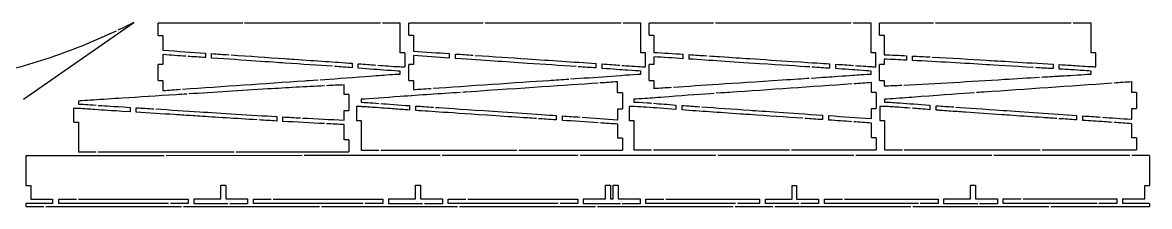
# Model space of a CAD drawing. Header units: millimetres. Extents: x 4 to 1216, y 2 to 98.
# Drawn here: x 645 to 1216, y 2 to 96 of the extents above; entities that cross this region are included whole.
import ezdxf

# ---------------------------------------------------------------- set-up
doc = ezdxf.new("R2010")
doc.units = ezdxf.units.MM
doc.layers.get('0').update_dxf_attribs({"linetype": 'CONTINUOUS'})

msp = doc.modelspace()

# ---------------------------------------------------------------- linework, layer by layer
for p, q in [((644.94, 56.98), (701, 95.96)), ((713.42, 89.44), (713.42, 95.56)), ((756.26, 95.56), (713.42, 95.56)), ((826.26, 95.57), (757.26, 95.56)), ((836.26, 95.57), (827.26, 95.57)), ((836.26, 80.57), (836.26, 95.57)), ((840.52, 89.45), (840.52, 95.57)), ((878.3, 95.57), (840.52, 95.57)), ((948.3, 95.58), (879.3, 95.57)), ((958.3, 95.58), (949.3, 95.58)), ((958.3, 80.58), (958.3, 95.58)), ((962.56, 89.46), (962.56, 95.58)), ((995.16, 95.58), (962.56, 95.58)), ((1065.16, 95.59), (996.16, 95.58)), ((1075.16, 95.59), (1066.16, 95.59)), ((1075.16, 80.59), (1075.16, 95.59)), ((1079.42, 89.47), (1079.42, 95.59)), ((1106.83, 95.59), (1079.42, 95.59)), ((1176.83, 95.6), (1107.83, 95.59)), ((1186.83, 95.6), (1177.83, 95.6)), ((1186.84, 80.6), (1186.83, 95.6)), ((713.42, 89.44), (715.8, 89.44)), ((715.8, 89.44), (715.8, 81.89)), ((840.52, 89.45), (842.9, 89.45)), ((842.9, 89.45), (842.9, 81.41)), ((962.56, 89.46), (964.95, 89.46)), ((964.95, 89.46), (964.95, 80.8)), ((1079.42, 89.47), (1081.81, 89.47)), ((1081.81, 89.47), (1081.81, 79.58)), ((737.37, 80.39), (737.37, 78.12)), ((740.49, 77.91), (740.49, 80.17)), ((838.64, 80.57), (836.26, 80.57)), ((838.64, 80.57), (838.64, 73.46)), ((861.1, 80.17), (861.1, 77.9)), ((960.69, 80.58), (958.3, 80.58)), ((960.69, 73.47), (960.69, 80.58)), ((1077.54, 80.59), (1075.16, 80.59)), ((1077.54, 73.48), (1077.54, 80.59)), ((1189.22, 80.6), (1186.84, 80.6)), ((1189.22, 73.48), (1189.22, 80.6)), ((715.8, 74.56), (713.42, 74.56)), ((713.42, 66.44), (713.42, 74.56)), ((715.8, 79.62), (715.8, 74.56)), ((811.82, 75.24), (811.82, 72.97)), ((814.94, 72.74), (814.94, 75)), ((842.9, 74.57), (840.52, 74.57)), ((840.52, 66.45), (840.52, 74.57)), ((842.9, 79.15), (842.9, 74.57)), ((864.22, 77.69), (864.22, 79.95)), ((935.56, 75.13), (935.56, 72.86)), ((938.68, 72.64), (938.68, 74.91)), ((964.95, 74.58), (962.57, 74.58)), ((962.57, 66.46), (962.57, 74.58)), ((964.95, 78.54), (964.95, 74.58)), ((979.7, 79.85), (979.7, 77.58)), ((982.82, 77.38), (982.82, 79.64)), ((1054.15, 74.98), (1054.15, 72.71)), ((1057.27, 72.51), (1057.27, 74.77)), ((1081.81, 74.59), (1079.42, 74.59)), ((1079.43, 66.47), (1079.42, 74.59)), ((1081.81, 77.32), (1081.81, 74.59)), ((1093.1, 79.08), (1093.1, 76.82)), ((1096.22, 76.67), (1096.22, 78.93)), ((1167.56, 74.76), (1167.56, 72.5)), ((1170.68, 72.31), (1170.68, 74.58)), ((836.26, 69.78), (836.26, 71.24)), ((958.3, 69.78), (958.3, 71.26)), ((1075.16, 69.78), (1075.16, 71.28)), ((1186.84, 69.78), (1186.84, 71.3)), ((713.42, 66.44), (715.8, 66.44)), ((715.8, 66.44), (715.8, 61.38)), ((807.77, 59.37), (807.77, 64.24)), ((840.52, 66.45), (842.91, 66.45)), ((842.91, 66.45), (842.91, 61.87)), ((946.58, 60.26), (946.58, 65.84)), ((962.57, 66.46), (964.95, 66.46)), ((964.95, 66.46), (964.95, 62.5)), ((1075.43, 60.33), (1075.43, 65.42)), ((1079.43, 66.47), (1081.81, 66.47)), ((1081.81, 66.47), (1081.81, 63.74)), ((1207.49, 60.35), (1207.49, 65.8)), ((810.15, 59.37), (807.77, 59.37)), ((810.15, 59.37), (810.15, 51.25)), ((948.97, 60.26), (946.58, 60.26)), ((948.97, 60.26), (948.97, 52.14)), ((1077.81, 60.33), (1075.43, 60.33)), ((1077.81, 60.33), (1077.81, 52.21)), ((1209.87, 60.35), (1207.49, 60.35)), ((1209.87, 60.35), (1209.87, 52.23)), ((670.58, 45.23), (670.58, 52.35)), ((672.96, 56.05), (672.96, 54.54)), ((699.08, 52.84), (699.08, 50.57)), ((702.2, 50.38), (702.2, 52.64)), ((814.03, 53.25), (814.03, 46.13)), ((816.41, 56.94), (816.41, 55.45)), ((840.98, 53.72), (840.98, 51.46)), ((844.1, 51.25), (844.1, 53.51)), ((946.59, 46.57), (946.59, 52.14)), ((946.59, 52.14), (948.97, 52.14)), ((952.38, 53.31), (952.38, 46.2)), ((954.76, 57), (954.76, 55.53)), ((976.15, 54.03), (976.15, 51.76)), ((979.27, 51.53), (979.27, 53.8)), ((1075.43, 47.13), (1075.43, 52.21)), ((1075.43, 52.21), (1077.81, 52.21)), ((1079.69, 53.32), (1079.69, 46.21)), ((1082.07, 57), (1082.07, 55.55)), ((1105.05, 53.93), (1105.05, 51.66)), ((1108.17, 51.43), (1108.17, 53.69)), ((1207.49, 46.77), (1207.49, 52.23)), ((1207.49, 52.23), (1209.87, 52.23)), ((773.53, 48.16), (773.53, 45.89)), ((776.65, 45.71), (776.65, 47.97)), ((807.77, 46.37), (807.77, 51.25)), ((807.77, 51.25), (810.15, 51.25)), ((814.03, 46.13), (816.41, 46.13)), ((816.41, 46.13), (816.41, 31.13)), ((915.43, 48.7), (915.43, 46.43)), ((918.55, 46.22), (918.55, 48.49)), ((952.38, 46.2), (954.76, 46.2)), ((954.76, 46.2), (954.77, 31.2)), ((1050.61, 48.86), (1050.61, 46.59)), ((1053.73, 46.38), (1053.73, 48.64)), ((1079.69, 46.21), (1082.07, 46.22)), ((1082.07, 46.22), (1082.07, 31.22)), ((1179.5, 48.73), (1179.5, 46.46)), ((1182.62, 46.24), (1182.62, 48.51)), ((670.58, 45.23), (672.96, 45.23)), ((672.96, 45.23), (672.96, 30.23)), ((807.77, 36.37), (807.77, 44.1)), ((946.59, 37.26), (946.59, 44.31)), ((1075.43, 37.33), (1075.43, 44.87)), ((1207.49, 37.35), (1207.49, 44.51)), ((810.15, 36.37), (807.77, 36.37)), ((810.15, 36.37), (810.15, 30.25)), ((948.97, 37.26), (946.59, 37.26)), ((948.97, 37.26), (948.97, 31.14)), ((1077.81, 37.33), (1075.43, 37.33)), ((1077.81, 37.33), (1077.81, 31.21)), ((1209.88, 37.35), (1207.49, 37.35)), ((1209.88, 37.35), (1209.88, 31.23)), ((672.96, 30.23), (681.96, 30.24)), ((682.96, 30.24), (751.96, 30.24)), ((752.96, 30.24), (810.15, 30.25)), ((816.41, 31.13), (825.41, 31.13)), ((826.41, 31.13), (895.41, 31.14)), ((896.41, 31.14), (948.97, 31.14)), ((954.77, 31.2), (963.77, 31.21)), ((964.77, 31.21), (1033.77, 31.21)), ((1034.77, 31.21), (1077.81, 31.21)), ((1082.07, 31.22), (1091.07, 31.22)), ((1092.07, 31.22), (1161.07, 31.22)), ((1162.07, 31.22), (1209.88, 31.23)), ((716.49, 28.28), (646.28, 28.28)), ((646.28, 28.28), (646.28, 13.16)), ((786.49, 28.29), (717.49, 28.28)), ((856.49, 28.3), (787.49, 28.29)), ((926.49, 28.3), (857.49, 28.3)), ((996.49, 28.31), (927.49, 28.3)), ((1066.49, 28.31), (997.49, 28.31)), ((1136.49, 28.32), (1067.49, 28.31)), ((1206.49, 28.32), (1137.49, 28.32)), ((1216.49, 28.32), (1207.49, 28.32)), ((1216.49, 28.32), (1216.49, 13.2)), ((646.28, 13.16), (648.66, 13.16)), ((648.66, 13.16), (648.66, 6.25)), ((745.13, 6.36), (745.13, 13.29)), ((745.13, 13.29), (747.63, 13.29)), ((747.63, 13.29), (747.63, 6.36)), ((843.98, 6.36), (843.98, 13.29)), ((843.98, 13.29), (846.48, 13.29)), ((846.48, 13.29), (846.48, 6.36)), ((940.44, 6.36), (940.44, 13.3)), ((940.44, 13.3), (942.95, 13.3)), ((942.95, 13.3), (942.95, 6.36)), ((944.33, 6.36), (944.33, 13.3)), ((944.33, 13.3), (946.83, 13.3)), ((946.83, 13.3), (946.83, 6.36)), ((1035.13, 6.24), (1035.13, 13.19)), ((1035.13, 13.19), (1037.39, 13.19)), ((1037.39, 13.19), (1037.39, 6.24)), ((1125.69, 6.39), (1125.69, 13.32)), ((1125.69, 13.32), (1128.19, 13.32)), ((1128.19, 13.32), (1128.19, 6.39)), ((1214.11, 6.29), (1214.11, 13.2)), ((1214.11, 13.2), (1216.49, 13.2)), ((648.66, 6.25), (659.78, 6.25)), ((659.78, 6.25), (659.78, 3.98)), ((662.9, 3.98), (662.9, 6.25)), ((728.63, 6.24), (728.63, 3.98)), ((731.63, 3.86), (731.63, 6.36)), ((731.63, 6.36), (745.13, 6.36)), ((747.63, 6.36), (758.75, 6.36)), ((758.75, 6.36), (758.75, 3.86)), ((761.75, 3.98), (761.75, 6.24)), ((827.48, 6.24), (827.48, 3.98)), ((830.48, 3.86), (830.48, 6.36)), ((830.48, 6.36), (843.98, 6.36)), ((846.48, 6.36), (857.6, 6.36)), ((857.6, 6.36), (857.6, 3.86)), ((860.6, 3.98), (860.6, 6.24)), ((926.32, 6.24), (926.32, 3.98)), ((929.32, 6.36), (940.44, 6.36)), ((929.32, 3.86), (929.32, 6.36)), ((942.95, 6.36), (944.33, 6.36)), ((946.83, 6.36), (957.95, 6.36)), ((957.95, 6.36), (957.95, 3.86)), ((960.95, 3.98), (960.95, 6.24)), ((1016.4, 6.24), (1018.5, 6.24)), ((1018.5, 6.24), (1018.5, 3.98)), ((1021.63, 3.98), (1021.62, 6.24)), ((1021.62, 6.24), (1035.13, 6.24)), ((1037.39, 6.24), (1048.51, 6.25)), ((1048.51, 6.25), (1048.51, 3.98)), ((1051.63, 3.98), (1051.63, 6.25)), ((1109.19, 6.26), (1109.19, 4)), ((1112.19, 6.38), (1125.69, 6.39)), ((1112.19, 3.88), (1112.19, 6.38)), ((1128.19, 6.39), (1139.31, 6.39)), ((1139.31, 6.39), (1139.31, 3.89)), ((1142.31, 4.01), (1142.31, 6.27)), ((1199.87, 6.29), (1199.87, 4.02)), ((1202.99, 4.02), (1202.99, 6.29)), ((1202.99, 6.29), (1214.11, 6.29)), ((659.78, 3.98), (646.28, 3.98)), ((646.28, 3.98), (646.28, 2.45)), ((847.6, 3.86), (830.48, 3.86)), ((857.6, 3.86), (848.6, 3.86)), ((947.95, 3.86), (929.32, 3.86)), ((957.95, 3.86), (948.95, 3.86)), ((1018.5, 3.98), (1016.4, 3.98)), ((1038.51, 3.98), (1021.63, 3.98)), ((1048.51, 3.98), (1039.51, 3.98)), ((1216.49, 4.03), (1202.99, 4.02)), ((1216.49, 4.03), (1216.49, 2.5))]:
    msp.add_line(p, q)
for points, knots in [([(692, 91.6), (681.76, 86.8), (671.41, 82.55), (660.71, 78.83), (649.21, 74.84), (637.29, 71.47), (624.61, 68.78)], [-0.5250361, -0.5250361, -0.5250361, -0.5250361, -0.4405623, -0.4405623, -0.4405623, -0.3497685, -0.3497685, -0.3497685, -0.3497685]), ([(715.8, 81.89), (715.82, 81.89), (715.84, 81.89), (715.86, 81.89), (723.75, 81.33), (730.03, 80.9), (737.37, 80.39)], [0.291904, 0.291904, 0.291904, 0.291904, 0.297798, 0.297798, 0.297798, 2.797022, 2.797022, 2.797022, 2.797022]), ([(842.9, 81.41), (842.92, 81.41), (842.94, 81.41), (842.96, 81.41), (849.08, 80.99), (855.14, 80.57), (861.1, 80.17)], [0.284746, 0.284746, 0.284746, 0.284746, 0.290369, 0.290369, 0.290369, 2.138683, 2.138683, 2.138683, 2.138683]), ([(964.95, 80.8), (964.97, 80.8), (964.99, 80.8), (965, 80.8), (969.94, 80.48), (975.03, 80.15), (979.7, 79.85)], [0.281686, 0.281686, 0.281686, 0.281686, 0.287223, 0.287223, 0.287223, 1.747778, 1.747778, 1.747778, 1.747778]), ([(727.39, 78.81), (723.74, 79.07), (720.03, 79.33), (715.86, 79.62), (715.84, 79.62), (715.82, 79.62), (715.8, 79.62)], [1.393771, 1.393771, 1.393771, 1.393771, 2.604899, 2.604899, 2.604899, 2.611123, 2.611123, 2.611123, 2.611123]), ([(801.85, 73.69), (794.45, 74.21), (786.74, 74.72), (777.74, 75.34), (771.34, 75.78), (757.24, 76.75), (740.49, 77.91)], [1.064272, 1.064272, 1.064272, 1.064272, 3.261069, 3.261069, 3.261069, 4.824402, 4.824402, 4.824402, 4.824402]), ([(750.46, 79.48), (759.52, 78.86), (768.58, 78.23), (777.72, 77.61), (779.28, 77.5), (780.84, 77.39), (782.4, 77.29), (794.24, 76.48), (802.55, 75.93), (811.82, 75.24)], [1.280196, 1.280196, 1.280196, 1.280196, 4.014316, 4.014316, 4.014316, 4.481557, 4.481557, 4.481557, 8.0232, 8.0232, 8.0232, 8.0232]), ([(861.1, 77.9), (855.14, 78.31), (849.09, 78.72), (842.97, 79.14), (842.95, 79.14), (842.93, 79.15), (842.9, 79.15)], [0.279812, 0.279812, 0.279812, 0.279812, 2.065299, 2.065299, 2.065299, 2.071532, 2.071532, 2.071532, 2.071532]), ([(925.58, 73.55), (917.32, 74.11), (909.06, 74.65), (900.81, 75.2), (888.61, 76.02), (879.91, 76.61), (864.22, 77.69)], [1.061488, 1.061488, 1.061488, 1.061488, 3.544464, 3.544464, 3.544464, 7.21095, 7.21095, 7.21095, 7.21095]), ([(874.2, 79.27), (884.17, 78.59), (891.41, 78.1), (900.78, 77.47), (912.37, 76.69), (923.97, 75.94), (935.56, 75.13)], [1.624411, 1.624411, 1.624411, 1.624411, 5.553757, 5.553757, 5.553757, 10.415435, 10.415435, 10.415435, 10.415435]), ([(979.7, 77.58), (975.03, 77.89), (969.95, 78.22), (965.01, 78.53), (964.99, 78.53), (964.97, 78.54), (964.95, 78.54)], [0.364662, 0.364662, 0.364662, 0.364662, 1.681767, 1.681767, 1.681767, 1.687446, 1.687446, 1.687446, 1.687446]), ([(1044.17, 73.36), (1038.04, 73.75), (1029.91, 74.28), (1018.63, 75.01), (1003.4, 76.01), (993.65, 76.66), (982.82, 77.38)], [0.849691, 0.849691, 0.849691, 0.849691, 2.002377, 2.002377, 2.002377, 3.558796, 3.558796, 3.558796, 3.558796]), ([(992.79, 78.98), (994.74, 78.85), (996.6, 78.73), (998.29, 78.62), (1005.5, 78.14), (1008.35, 77.95), (1013.63, 77.61), (1020.7, 77.14), (1028.06, 76.66), (1035.39, 76.19), (1047.69, 75.39), (1049.66, 75.27), (1054.15, 74.98)], [1.534617, 1.534617, 1.534617, 1.534617, 2.134203, 2.134203, 2.134203, 4.693759, 4.693759, 4.693759, 8.119066, 8.119066, 8.119066, 13.867442, 13.867442, 13.867442, 13.867442]), ([(1081.81, 79.58), (1081.83, 79.58), (1081.85, 79.58), (1081.86, 79.58), (1085.61, 79.43), (1089.36, 79.26), (1093.1, 79.08)], [0.283509, 0.283509, 0.283509, 0.283509, 0.289263, 0.289263, 0.289263, 1.411436, 1.411436, 1.411436, 1.411436]), ([(1093.1, 76.82), (1089.36, 77), (1085.61, 77.17), (1081.87, 77.32), (1081.85, 77.32), (1081.83, 77.32), (1081.81, 77.32)], [0.576972, 0.576972, 0.576972, 0.576972, 1.698182, 1.698182, 1.698182, 1.704419, 1.704419, 1.704419, 1.704419]), ([(1157.57, 73.09), (1147.03, 73.72), (1137.68, 74.29), (1133.78, 74.53), (1123, 75.18), (1108.83, 76.04), (1096.22, 76.67)], [1.129118, 1.129118, 1.129118, 1.129118, 4.391849, 4.391849, 4.391849, 13.387307, 13.387307, 13.387307, 13.387307]), ([(1106.21, 78.41), (1115.9, 77.88), (1125.74, 77.28), (1133.77, 76.79), (1139.16, 76.47), (1153.31, 75.6), (1167.56, 74.76)], [1.106894, 1.106894, 1.106894, 1.106894, 3.888336, 3.888336, 3.888336, 5.756443, 5.756443, 5.756443, 5.756443]), ([(1170.68, 74.58), (1172.48, 74.47), (1174.8, 74.33), (1176.79, 74.21), (1178.15, 74.13), (1179.55, 74.04), (1180.92, 73.95), (1183.1, 73.8), (1184.45, 73.7), (1186.24, 73.6), (1186.83, 73.56), (1187.59, 73.52), (1188.29, 73.5), (1188.47, 73.49), (1188.82, 73.48), (1189.01, 73.48), (1189.05, 73.48), (1189.09, 73.48), (1189.12, 73.48), (1189.13, 73.48), (1189.14, 73.48), (1189.15, 73.48), (1189.15, 73.48), (1189.16, 73.48), (1189.16, 73.48), (1189.18, 73.48), (1189.2, 73.48), (1189.22, 73.48)], [0.028943, 0.028943, 0.028943, 0.028943, 0.553242, 0.553242, 0.553242, 0.911313, 0.911313, 0.911313, 1.48166, 1.48166, 1.48166, 1.666823, 1.666823, 1.666823, 1.714229, 1.714229, 1.714229, 1.724407, 1.724407, 1.724407, 1.727258, 1.727258, 1.727258, 1.728224, 1.728224, 1.728224, 1.731945, 1.731945, 1.731945, 1.731945]), ([(795.61, 66.88), (801.43, 67.28), (809.76, 67.87), (818.41, 68.55), (824.68, 69.03), (826.73, 69.2), (830.71, 69.47), (832.9, 69.61), (834.77, 69.72), (836.2, 69.78), (836.22, 69.78), (836.24, 69.78), (836.26, 69.78)], [7.755513, 7.755513, 7.755513, 7.755513, 8.1154757, 8.1154757, 8.1154757, 8.3764214, 8.3764214, 8.3764214, 8.5197979, 8.5197979, 8.5197979, 8.5217081, 8.5217081, 8.5217081, 8.5217081]), ([(836.26, 71.24), (836.24, 71.24), (836.22, 71.24), (836.2, 71.24), (834.84, 71.3), (832.76, 71.41), (829.38, 71.64), (824.88, 71.95), (820.63, 72.3), (814.94, 72.74)], [0.1837226, 0.1837226, 0.1837226, 0.1837226, 0.1858526, 0.1858526, 0.1858526, 0.3374339, 0.3374339, 0.3374339, 0.5392153, 0.5392153, 0.5392153, 0.5392153]), ([(824.91, 74.23), (826.63, 74.1), (828.31, 73.98), (830.04, 73.86), (831.67, 73.75), (833.87, 73.61), (835.83, 73.52), (837.34, 73.45), (837.79, 73.44), (838.58, 73.46), (838.6, 73.46), (838.62, 73.46), (838.64, 73.46)], [1.22577, 1.22577, 1.22577, 1.22577, 1.898828, 1.898828, 1.898828, 2.532651, 2.532651, 2.532651, 3.020045, 3.020045, 3.020045, 3.031986, 3.031986, 3.031986, 3.031986]), ([(922.72, 67.3), (928.85, 67.7), (934.99, 68.12), (941.12, 68.58), (947.17, 69.03), (954.17, 69.6), (958.25, 69.78), (958.27, 69.78), (958.29, 69.78), (958.3, 69.78)], [1.685334, 1.685334, 1.685334, 1.685334, 2.1018599, 2.1018599, 2.1018599, 2.513359, 2.513359, 2.513359, 2.5152859, 2.5152859, 2.5152859, 2.5152859]), ([(958.3, 71.26), (958.29, 71.26), (958.27, 71.26), (958.25, 71.26), (956.91, 71.32), (954.89, 71.43), (951.65, 71.67), (948.13, 71.92), (944.46, 72.22), (938.68, 72.64)], [0.1700947, 0.1700947, 0.1700947, 0.1700947, 0.1719766, 0.1719766, 0.1719766, 0.3034879, 0.3034879, 0.3034879, 0.4464918, 0.4464918, 0.4464918, 0.4464918]), ([(948.65, 74.16), (950.03, 74.05), (951.33, 73.96), (952.67, 73.86), (954.02, 73.77), (956.23, 73.62), (958.02, 73.54), (959.47, 73.47), (959.98, 73.45), (960.63, 73.47), (960.65, 73.47), (960.67, 73.47), (960.69, 73.47)], [1.39862, 1.39862, 1.39862, 1.39862, 2.070208, 2.070208, 2.070208, 2.747021, 2.747021, 2.747021, 3.295826, 3.295826, 3.295826, 3.312427, 3.312427, 3.312427, 3.312427]), ([(1044.78, 67.74), (1051.54, 68.17), (1053.57, 68.3), (1058.54, 68.63), (1064.69, 69.05), (1067.66, 69.29), (1070.04, 69.46), (1072.43, 69.63), (1074.02, 69.72), (1075.11, 69.78), (1075.13, 69.78), (1075.14, 69.78), (1075.16, 69.78)], [7.279134, 7.279134, 7.279134, 7.279134, 9.675267, 9.675267, 9.675267, 12.635751, 12.635751, 12.635751, 15.609383, 15.609383, 15.609383, 15.661276, 15.661276, 15.661276, 15.661276]), ([(1075.16, 71.28), (1075.14, 71.28), (1075.13, 71.28), (1075.11, 71.28), (1073.8, 71.34), (1071.86, 71.47), (1068.84, 71.69), (1067.53, 71.78), (1060.81, 72.27), (1057.27, 72.51)], [0.1722, 0.1722, 0.1722, 0.1722, 0.1741925, 0.1741925, 0.1741925, 0.3112353, 0.3112353, 0.3112353, 0.3704791, 0.3704791, 0.3704791, 0.3704791]), ([(1067.24, 74.07), (1068.17, 74), (1069.1, 73.93), (1070.03, 73.87), (1071.65, 73.75), (1073.45, 73.63), (1074.98, 73.55), (1075.66, 73.52), (1076.3, 73.49), (1076.83, 73.48), (1077.1, 73.47), (1077.25, 73.47), (1077.35, 73.47), (1077.36, 73.47), (1077.42, 73.47), (1077.49, 73.47), (1077.51, 73.47), (1077.53, 73.47), (1077.54, 73.48)], [1.106198, 1.106198, 1.106198, 1.106198, 1.385165, 1.385165, 1.385165, 1.872141, 1.872141, 1.872141, 2.087373, 2.087373, 2.087373, 2.197742, 2.197742, 2.197742, 2.218431, 2.218431, 2.218431, 2.224801, 2.224801, 2.224801, 2.224801]), ([(1161.68, 68.23), (1164.64, 68.4), (1167.59, 68.58), (1170.55, 68.75), (1171.3, 68.8), (1177.05, 69.13), (1181.81, 69.45), (1184.12, 69.61), (1185.68, 69.71), (1186.78, 69.77), (1186.8, 69.78), (1186.82, 69.78), (1186.84, 69.78)], [8.138204, 8.138204, 8.138204, 8.138204, 8.985966, 8.985966, 8.985966, 9.201391, 9.201391, 9.201391, 9.306376, 9.306376, 9.306376, 9.308173, 9.308173, 9.308173, 9.308173]), ([(1186.84, 71.3), (1186.82, 71.3), (1186.8, 71.3), (1186.78, 71.3), (1185.59, 71.37), (1183.93, 71.48), (1181.39, 71.65), (1177.62, 71.91), (1172.12, 72.23), (1170.68, 72.31)], [0.2234839, 0.2234839, 0.2234839, 0.2234839, 0.2265585, 0.2265585, 0.2265585, 0.4197228, 0.4197228, 0.4197228, 0.7060114, 0.7060114, 0.7060114, 0.7060114]), ([(725.78, 62.07), (746.46, 63.52), (767.14, 64.95), (787.83, 66.36), (788.6, 66.41), (791.06, 66.57), (794.61, 66.82)], [1.282541, 1.282541, 1.282541, 1.282541, 7.50223, 7.50223, 7.50223, 7.734393, 7.734393, 7.734393, 7.734393]), ([(797.78, 63.78), (788.17, 63.3), (778.54, 62.76), (769.02, 62.18), (755.29, 61.35), (741.74, 60.47), (728.9, 59.64)], [0.5209514, 0.5209514, 0.5209514, 0.5209514, 0.6126067, 0.6126067, 0.6126067, 0.7448872, 0.7448872, 0.7448872, 0.7448872]), ([(807.77, 64.24), (807.75, 64.24), (807.73, 64.24), (807.71, 64.24), (804.73, 64.11), (801.76, 63.97), (798.78, 63.82)], [0.4891741, 0.4891741, 0.4891741, 0.4891741, 0.48937365, 0.48937365, 0.48937365, 0.51777689, 0.51777689, 0.51777689, 0.51777689]), ([(852.88, 62.56), (869.19, 63.67), (896.61, 65.54), (911.62, 66.56), (914.99, 66.78), (918.35, 67), (921.72, 67.23)], [0.414329, 0.414329, 0.414329, 0.414329, 1.433911, 1.433911, 1.433911, 1.662744, 1.662744, 1.662744, 1.662744]), ([(936.61, 65.16), (919.16, 63.96), (900.23, 62.65), (869.4, 60.58), (868.86, 60.54), (868.31, 60.5), (867.77, 60.47)], [1.286826, 1.286826, 1.286826, 1.286826, 6.505677, 6.505677, 6.505677, 6.597773, 6.597773, 6.597773, 6.597773]), ([(946.58, 65.84), (946.56, 65.83), (946.54, 65.83), (946.52, 65.83), (943.55, 65.63), (940.6, 65.43), (937.61, 65.22)], [0.2833118, 0.2833118, 0.2833118, 0.2833118, 0.2897658, 0.2897658, 0.2897658, 1.1872156, 1.1872156, 1.1872156, 1.1872156]), ([(964.95, 62.5), (964.97, 62.5), (964.99, 62.51), (965.01, 62.51), (968.08, 62.7), (971.02, 62.89), (973.93, 63.08)], [0.2865818, 0.2865818, 0.2865818, 0.2865818, 0.2931648, 0.2931648, 0.2931648, 1.2421011, 1.2421011, 1.2421011, 1.2421011]), ([(974.93, 63.15), (989.41, 64.1), (1003.53, 65.05), (1030.04, 66.78), (1036.16, 67.18), (1040.5, 67.46), (1043.78, 67.67)], [1.350582, 1.350582, 1.350582, 1.350582, 6.075626, 6.075626, 6.075626, 7.165095, 7.165095, 7.165095, 7.165095]), ([(1065.45, 64.72), (1044.73, 63.27), (1024, 61.84), (1003.27, 60.42), (1002.5, 60.37), (1000.11, 60.21), (996.61, 59.97)], [1.282542, 1.282542, 1.282542, 1.282542, 7.515373, 7.515373, 7.515373, 7.747348, 7.747348, 7.747348, 7.747348]), ([(1075.43, 65.42), (1075.4, 65.41), (1075.38, 65.41), (1075.36, 65.41), (1072.39, 65.2), (1069.42, 65), (1066.45, 64.79)], [0.2825406, 0.2825406, 0.2825406, 0.2825406, 0.288975, 0.288975, 0.288975, 1.1825415, 1.1825415, 1.1825415, 1.1825415]), ([(1081.81, 63.74), (1081.83, 63.74), (1081.85, 63.74), (1081.87, 63.74), (1084.85, 63.86), (1087.83, 63.99), (1090.8, 64.13)], [0.2824789, 0.2824789, 0.2824789, 0.2824789, 0.2887373, 0.2887373, 0.2887373, 1.1853897, 1.1853897, 1.1853897, 1.1853897]), ([(1091.8, 64.18), (1108.56, 64.97), (1125.29, 66.02), (1142.92, 67.1), (1148.84, 67.46), (1154.76, 67.82), (1160.68, 68.17)], [1.285827, 1.285827, 1.285827, 1.285827, 6.343462, 6.343462, 6.343462, 8.042733, 8.042733, 8.042733, 8.042733]), ([(1197.52, 65.1), (1175.83, 63.58), (1154.14, 62.07), (1132.45, 60.58), (1131.91, 60.54), (1130.6, 60.46), (1128.68, 60.33)], [1.282546, 1.282546, 1.282546, 1.282546, 7.805113, 7.805113, 7.805113, 7.966983, 7.966983, 7.966983, 7.966983]), ([(1207.49, 65.8), (1207.47, 65.8), (1207.45, 65.79), (1207.43, 65.79), (1204.46, 65.58), (1201.48, 65.38), (1198.51, 65.17)], [0.2825448, 0.2825448, 0.2825448, 0.2825448, 0.2889811, 0.2889811, 0.2889811, 1.1825457, 1.1825457, 1.1825457, 1.1825457]), ([(727.91, 59.58), (726.1, 59.46), (724.31, 59.35), (722.53, 59.24), (712.83, 58.62), (703.6, 58.04), (695.27, 57.52), (689.92, 57.18), (684.97, 56.87), (680.65, 56.57), (678.48, 56.41), (676.47, 56.26), (674.7, 56.15), (674.11, 56.12), (673.54, 56.08), (673.02, 56.06), (673, 56.05), (672.98, 56.05), (672.96, 56.05)], [0.7483205, 0.7483205, 0.7483205, 0.7483205, 0.7669905, 0.7669905, 0.7669905, 0.8690069, 0.8690069, 0.8690069, 0.9345034, 0.9345034, 0.9345034, 0.9672517, 0.9672517, 0.9672517, 0.9782562, 0.9782562, 0.9782562, 0.9786536, 0.9786536, 0.9786536, 0.9786536]), ([(715.8, 61.38), (715.82, 61.38), (715.84, 61.38), (715.87, 61.38), (718.84, 61.59), (721.81, 61.8), (724.78, 62)], [0.2825402, 0.2825402, 0.2825402, 0.2825402, 0.2889744, 0.2889744, 0.2889744, 1.182541, 1.182541, 1.182541, 1.182541]), ([(866.77, 60.4), (856.55, 59.72), (846.34, 59.06), (836.13, 58.32), (828.65, 57.79), (820.86, 57.14), (816.47, 56.94), (816.45, 56.94), (816.43, 56.94), (816.41, 56.94)], [6.65407, 6.65407, 6.65407, 6.65407, 8.383025, 8.383025, 8.383025, 9.64898, 9.64898, 9.64898, 9.654484, 9.654484, 9.654484, 9.654484]), ([(842.91, 61.87), (842.93, 61.87), (842.95, 61.88), (842.97, 61.88), (845.1, 62.02), (848.18, 62.23), (851.88, 62.49)], [0.1520836, 0.1520836, 0.1520836, 0.1520836, 0.1544741, 0.1544741, 0.1544741, 0.3932326, 0.3932326, 0.3932326, 0.3932326]), ([(995.62, 59.91), (989.87, 59.51), (981.57, 58.92), (972.64, 58.23), (966.18, 57.73), (964.31, 57.57), (960.32, 57.31), (958.13, 57.16), (956.26, 57.06), (954.82, 57), (954.8, 57), (954.78, 57), (954.76, 57)], [7.7688013, 7.7688013, 7.7688013, 7.7688013, 8.1295263, 8.1295263, 8.1295263, 8.3907488, 8.3907488, 8.3907488, 8.5343059, 8.5343059, 8.5343059, 8.5362162, 8.5362162, 8.5362162, 8.5362162]), ([(1127.68, 60.26), (1121.84, 59.86), (1111.61, 59.14), (1100.68, 58.28), (1096.43, 57.95), (1092.17, 57.61), (1087.91, 57.33), (1085.6, 57.17), (1083.63, 57.07), (1082.13, 57), (1082.11, 57), (1082.09, 57), (1082.07, 57)], [7.9937353, 7.9937353, 7.9937353, 7.9937353, 8.4420496, 8.4420496, 8.4420496, 8.6166029, 8.6166029, 8.6166029, 8.7113801, 8.7113801, 8.7113801, 8.7125908, 8.7125908, 8.7125908, 8.7125908]), ([(699.08, 50.57), (687.4, 51.3), (686.65, 51.33), (681.04, 51.73), (679.8, 51.81), (678.67, 51.9), (677.51, 51.98), (675.94, 52.09), (674.38, 52.2), (672.98, 52.27), (672.69, 52.29), (672.38, 52.3), (672.06, 52.31), (671.65, 52.33), (671.23, 52.35), (670.94, 52.35), (670.88, 52.35), (670.82, 52.36), (670.76, 52.36), (670.73, 52.36), (670.69, 52.36), (670.66, 52.35), (670.65, 52.35), (670.65, 52.35), (670.64, 52.35), (670.62, 52.35), (670.6, 52.35), (670.58, 52.35)], [0.007045, 0.007045, 0.007045, 0.007045, 3.531548, 3.531548, 3.531548, 4.310004, 4.310004, 4.310004, 5.36099, 5.36099, 5.36099, 5.578187, 5.578187, 5.578187, 5.851615, 5.851615, 5.851615, 5.905778, 5.905778, 5.905778, 5.93206, 5.93206, 5.93206, 5.937489, 5.937489, 5.937489, 5.947924, 5.947924, 5.947924, 5.947924]), ([(672.96, 54.54), (672.98, 54.53), (673, 54.53), (673.02, 54.53), (674.81, 54.44), (677.45, 54.24), (681.94, 53.93)], [0.2282758, 0.2282758, 0.2282758, 0.2282758, 0.2317425, 0.2317425, 0.2317425, 0.5598384, 0.5598384, 0.5598384, 0.5598384]), ([(712.18, 52.02), (719.62, 51.55), (727.06, 51.07), (734.5, 50.6), (744.21, 49.97), (761.06, 48.89), (773.53, 48.16)], [1.313889, 1.313889, 1.313889, 1.313889, 3.549994, 3.549994, 3.549994, 6.471669, 6.471669, 6.471669, 6.471669]), ([(840.98, 51.46), (839.89, 51.53), (838.79, 51.61), (837.7, 51.69), (834.98, 51.88), (833.24, 52.01), (829.83, 52.26), (825.27, 52.61), (822.96, 52.79), (819.71, 53), (819.35, 53.03), (818.99, 53.05), (818.63, 53.07), (818.01, 53.11), (817.49, 53.14), (816.92, 53.16), (816.22, 53.2), (815.41, 53.23), (814.83, 53.25), (814.73, 53.25), (814.6, 53.25), (814.49, 53.25), (814.44, 53.26), (814.38, 53.26), (814.32, 53.25), (814.28, 53.25), (814.16, 53.25), (814.14, 53.25), (814.12, 53.25), (814.1, 53.25), (814.09, 53.25), (814.07, 53.25), (814.05, 53.25), (814.03, 53.25)], [0.16902, 0.16902, 0.16902, 0.16902, 0.495663, 0.495663, 0.495663, 1.315019, 1.315019, 1.315019, 2.414362, 2.414362, 2.414362, 2.534719, 2.534719, 2.534719, 2.743746, 2.743746, 2.743746, 2.999671, 2.999671, 2.999671, 3.045388, 3.045388, 3.045388, 3.067564, 3.067564, 3.067564, 3.083377, 3.083377, 3.083377, 3.11, 3.11, 3.11, 3.136372, 3.136372, 3.136372, 3.136372]), ([(816.41, 55.45), (816.43, 55.45), (816.45, 55.45), (816.47, 55.45), (818.14, 55.37), (820.81, 55.21), (825.39, 54.87)], [0.1808625, 0.1808625, 0.1808625, 0.1808625, 0.1830827, 0.1830827, 0.1830827, 0.3780169, 0.3780169, 0.3780169, 0.3780169]), ([(854.08, 52.84), (859.07, 52.51), (866.08, 52.04), (878.79, 51.19), (890.31, 50.41), (906.78, 49.29), (915.43, 48.7)], [1.340635, 1.340635, 1.340635, 1.340635, 2.709374, 2.709374, 2.709374, 3.950321, 3.950321, 3.950321, 3.950321]), ([(976.15, 51.76), (970.15, 52.22), (965.8, 52.58), (961.06, 52.91), (959.42, 53.02), (957.19, 53.16), (955.21, 53.25), (953.69, 53.32), (953.25, 53.34), (952.44, 53.31), (952.42, 53.31), (952.4, 53.31), (952.38, 53.31)], [0.068577, 0.068577, 0.068577, 0.068577, 1.91367, 1.91367, 1.91367, 2.552812, 2.552812, 2.552812, 3.044679, 3.044679, 3.044679, 3.056604, 3.056604, 3.056604, 3.056604]), ([(954.76, 55.53), (954.78, 55.53), (954.8, 55.53), (954.82, 55.53), (956.19, 55.47), (958.29, 55.37), (961.72, 55.13), (962.4, 55.08), (963.07, 55.03), (963.75, 54.98)], [0.1842406, 0.1842406, 0.1842406, 0.1842406, 0.1863818, 0.1863818, 0.1863818, 0.3398779, 0.3398779, 0.3398779, 0.3703729, 0.3703729, 0.3703729, 0.3703729]), ([(1040.63, 47.28), (1031.72, 47.9), (1022.81, 48.51), (1013.82, 49.13), (1012.25, 49.24), (1010.67, 49.34), (1009.1, 49.45), (997.1, 50.27), (988.68, 50.83), (979.27, 51.53)], [1.358441, 1.358441, 1.358441, 1.358441, 4.047944, 4.047944, 4.047944, 4.519073, 4.519073, 4.519073, 8.108918, 8.108918, 8.108918, 8.108918]), ([(989.25, 53.08), (996.78, 52.55), (1004.63, 52.03), (1013.79, 51.4), (1020.14, 50.96), (1034.04, 50.01), (1050.61, 48.86)], [1.049114, 1.049114, 1.049114, 1.049114, 3.288313, 3.288313, 3.288313, 4.83922, 4.83922, 4.83922, 4.83922]), ([(1095.08, 52.44), (1093.1, 52.59), (1091.19, 52.73), (1089.23, 52.87), (1088.03, 52.95), (1086.84, 53.03), (1085.78, 53.09), (1085.03, 53.14), (1084.27, 53.18), (1083.51, 53.22), (1082.66, 53.26), (1081.53, 53.31), (1080.77, 53.33), (1080.4, 53.34), (1080.38, 53.34), (1080.02, 53.33), (1079.93, 53.33), (1079.84, 53.33), (1079.75, 53.32), (1079.73, 53.32), (1079.71, 53.32), (1079.69, 53.32)], [1.28931, 1.28931, 1.28931, 1.28931, 2.049687, 2.049687, 2.049687, 2.512564, 2.512564, 2.512564, 2.842398, 2.842398, 2.842398, 3.21199, 3.21199, 3.21199, 3.389181, 3.389181, 3.389181, 3.434824, 3.434824, 3.434824, 3.444577, 3.444577, 3.444577, 3.444577]), ([(1082.07, 55.55), (1082.09, 55.55), (1082.11, 55.55), (1082.13, 55.55), (1083.6, 55.49), (1085.88, 55.37), (1089.72, 55.1), (1094.52, 54.77), (1099.09, 54.39), (1105.05, 53.93)], [0.1873639, 0.1873639, 0.1873639, 0.1873639, 0.189583, 0.189583, 0.189583, 0.3594855, 0.3594855, 0.3594855, 0.5716085, 0.5716085, 0.5716085, 0.5716085]), ([(1118.14, 52.96), (1124.86, 52.49), (1131.53, 52.04), (1142.19, 51.31), (1152.07, 50.63), (1167.71, 49.55), (1179.5, 48.73)], [1.306666, 1.306666, 1.306666, 1.306666, 3.707649, 3.707649, 3.707649, 5.934077, 5.934077, 5.934077, 5.934077]), ([(763.55, 46.49), (753.09, 47.14), (741.8, 47.86), (734.5, 48.33), (731.51, 48.52), (728.27, 48.73), (725.17, 48.93), (723.97, 49), (723.19, 49.05), (721.74, 49.15), (715.31, 49.55), (708.68, 49.97), (702.2, 50.38)], [0.945262, 0.945262, 0.945262, 0.945262, 3.75751, 3.75751, 3.75751, 4.909768, 4.909768, 4.909768, 5.356046, 5.356046, 5.356046, 7.333819, 7.333819, 7.333819, 7.333819]), ([(786.64, 47.41), (793.66, 47.03), (800.78, 46.67), (807.71, 46.37), (807.73, 46.37), (807.75, 46.37), (807.77, 46.37)], [3.505721, 3.505721, 3.505721, 3.505721, 4.825668, 4.825668, 4.825668, 4.829644, 4.829644, 4.829644, 4.829644]), ([(905.46, 47.11), (903.89, 47.22), (902.32, 47.33), (900.75, 47.43), (895.77, 47.77), (890.08, 48.16), (884.81, 48.51), (859.61, 50.22), (852.55, 50.67), (844.1, 51.25)], [1.624201, 1.624201, 1.624201, 1.624201, 2.116162, 2.116162, 2.116162, 3.681946, 3.681946, 3.681946, 11.169967, 11.169967, 11.169967, 11.169967]), ([(915.43, 46.43), (913.65, 46.55), (911.9, 46.67), (910.11, 46.8), (908.89, 46.88), (907.67, 46.96), (906.45, 47.05)], [0.5742433, 0.5742433, 0.5742433, 0.5742433, 1.1375263, 1.1375263, 1.1375263, 1.5199288, 1.5199288, 1.5199288, 1.5199288]), ([(928.53, 47.8), (934.48, 47.4), (940.52, 46.98), (946.52, 46.58), (946.54, 46.58), (946.56, 46.57), (946.59, 46.57)], [1.682369, 1.682369, 1.682369, 1.682369, 3.398971, 3.398971, 3.398971, 3.405074, 3.405074, 3.405074, 3.405074]), ([(1053.73, 48.64), (1061.13, 48.13), (1067.43, 47.69), (1075.36, 47.14), (1075.38, 47.14), (1075.41, 47.13), (1075.43, 47.13)], [0.226881, 0.226881, 0.226881, 0.226881, 2.526188, 2.526188, 2.526188, 2.532392, 2.532392, 2.532392, 2.532392]), ([(1169.53, 47.15), (1167.11, 47.32), (1164.7, 47.49), (1162.28, 47.66), (1157.23, 48.01), (1152.18, 48.36), (1147.12, 48.7), (1144.39, 48.89), (1143.64, 48.94), (1141.61, 49.08), (1135.15, 49.53), (1129.16, 49.93), (1123.19, 50.35), (1120.35, 50.55), (1117.45, 50.75), (1114.6, 50.95), (1113.22, 51.05), (1111.84, 51.15), (1110.47, 51.26), (1109.74, 51.31), (1108.97, 51.37), (1108.17, 51.43)], [1.39381, 1.39381, 1.39381, 1.39381, 2.120085, 2.120085, 2.120085, 3.640287, 3.640287, 3.640287, 4.458851, 4.458851, 4.458851, 7.056855, 7.056855, 7.056855, 8.295745, 8.295745, 8.295745, 8.891792, 8.891792, 8.891792, 9.208172, 9.208172, 9.208172, 9.208172]), ([(1197.52, 45.2), (1196.25, 45.29), (1194.96, 45.38), (1193.63, 45.48), (1189.96, 45.73), (1186.29, 45.99), (1182.62, 46.24)], [1.264984, 1.264984, 1.264984, 1.264984, 1.620791, 1.620791, 1.620791, 2.599289, 2.599289, 2.599289, 2.599289]), ([(1192.6, 47.82), (1197.1, 47.5), (1201.88, 47.17), (1207.43, 46.78), (1207.45, 46.78), (1207.47, 46.77), (1207.49, 46.77)], [1.572308, 1.572308, 1.572308, 1.572308, 2.93608, 2.93608, 2.93608, 2.941337, 2.941337, 2.941337, 2.941337]), ([(807.77, 44.1), (807.75, 44.1), (807.73, 44.11), (807.71, 44.11), (804.76, 44.24), (801.78, 44.37), (798.78, 44.52)], [0.2816758, 0.2816758, 0.2816758, 0.2816758, 0.2873731, 0.2873731, 0.2873731, 1.1673557, 1.1673557, 1.1673557, 1.1673557]), ([(946.59, 44.31), (946.57, 44.31), (946.55, 44.31), (946.53, 44.31), (943.56, 44.51), (940.58, 44.71), (937.61, 44.92)], [0.2838763, 0.2838763, 0.2838763, 0.2838763, 0.2894722, 0.2894722, 0.2894722, 1.1813732, 1.1813732, 1.1813732, 1.1813732]), ([(1075.43, 44.87), (1075.41, 44.87), (1075.39, 44.87), (1075.37, 44.87), (1072.2, 45.09), (1069.28, 45.3), (1066.45, 45.49)], [0.291869, 0.291869, 0.291869, 0.291869, 0.29776, 0.29776, 0.29776, 1.30281, 1.30281, 1.30281, 1.30281]), ([(1207.49, 44.51), (1207.47, 44.51), (1207.46, 44.51), (1207.44, 44.51), (1204.52, 44.71), (1201.6, 44.92), (1198.51, 45.14)], [0.2853418, 0.2853418, 0.2853418, 0.2853418, 0.2909581, 0.2909581, 0.2909581, 1.1707751, 1.1707751, 1.1707751, 1.1707751]), ([(672.9, 6.25), (680.49, 6.25), (688.08, 6.25), (695.67, 6.25), (706.66, 6.24), (717.64, 6.24), (728.63, 6.24)], [1.006349, 1.006349, 1.006349, 1.006349, 3.283286, 3.283286, 3.283286, 6.578696, 6.578696, 6.578696, 6.578696]), ([(771.75, 6.24), (779.36, 6.24), (786.97, 6.24), (794.58, 6.24), (805.54, 6.24), (816.51, 6.24), (827.48, 6.24)], [1.006309, 1.006309, 1.006309, 1.006309, 3.288675, 3.288675, 3.288675, 6.578655, 6.578655, 6.578655, 6.578655]), ([(870.6, 6.24), (878.21, 6.24), (885.83, 6.24), (893.44, 6.24), (904.4, 6.24), (915.36, 6.24), (926.32, 6.24)], [1.006277, 1.006277, 1.006277, 1.006277, 3.290487, 3.290487, 3.290487, 6.578623, 6.578623, 6.578623, 6.578623]), ([(1061.63, 6.25), (1067.88, 6.25), (1074.14, 6.25), (1080.39, 6.25), (1089.99, 6.26), (1099.59, 6.26), (1109.19, 6.26)], [1.00633, 1.00633, 1.00633, 1.00633, 2.882627, 2.882627, 2.882627, 5.761884, 5.761884, 5.761884, 5.761884]), ([(1152.31, 6.27), (1158.35, 6.27), (1164.86, 6.28), (1171.06, 6.28), (1180.77, 6.28), (1189.96, 6.28), (1199.87, 6.29)], [0.927441, 0.927441, 0.927441, 0.927441, 2.499388, 2.499388, 2.499388, 4.957568, 4.957568, 4.957568, 4.957568]), ([(646.28, 2.45), (646.3, 2.45), (646.32, 2.45), (646.34, 2.45), (649.32, 2.45), (652.3, 2.46), (655.28, 2.46)], [-0.0060006, -0.0060006, -0.0060006, -0.0060006, 0, 0, 0, 0.8939994, 0.8939994, 0.8939994, 0.8939994]), ([(718.63, 3.98), (711.02, 3.98), (703.41, 3.98), (695.8, 3.98), (684.84, 3.98), (673.87, 3.98), (662.9, 3.98)], [1.006001, 1.006001, 1.006001, 1.006001, 3.288253, 3.288253, 3.288253, 6.578347, 6.578347, 6.578347, 6.578347]), ([(748.75, 3.86), (747.56, 3.86), (746.38, 3.86), (745.19, 3.86), (740.69, 3.86), (736.19, 3.86), (731.69, 3.86), (731.67, 3.86), (731.65, 3.86), (731.63, 3.86)], [0.993999, 0.993999, 0.993999, 0.993999, 1.349961, 1.349961, 1.349961, 2.700415, 2.700415, 2.700415, 2.706415, 2.706415, 2.706415, 2.706415]), ([(758.75, 3.86), (758.73, 3.86), (758.71, 3.86), (758.69, 3.86), (755.71, 3.86), (752.73, 3.86), (749.75, 3.86)], [-0.0060007, -0.0060007, -0.0060007, -0.0060007, 0, 0, 0, 0.8939993, 0.8939993, 0.8939993, 0.8939993]), ([(817.48, 3.98), (809.86, 3.98), (802.25, 3.98), (794.63, 3.98), (783.67, 3.98), (772.71, 3.98), (761.75, 3.98)], [1.006001, 1.006001, 1.006001, 1.006001, 3.290172, 3.290172, 3.290172, 6.578347, 6.578347, 6.578347, 6.578347]), ([(796.28, 2.48), (807.63, 2.49), (818.97, 2.49), (830.32, 2.49), (841.59, 2.49), (853.32, 2.49), (865.28, 2.5)], [14.993999, 14.993999, 14.993999, 14.993999, 18.39772, 18.39772, 18.39772, 21.77811, 21.77811, 21.77811, 21.77811]), ([(916.32, 3.98), (908.71, 3.98), (901.09, 3.98), (893.47, 3.98), (882.52, 3.98), (871.56, 3.98), (860.6, 3.98)], [1.006001, 1.006001, 1.006001, 1.006001, 3.291024, 3.291024, 3.291024, 6.578347, 6.578347, 6.578347, 6.578347]), ([(1099.19, 4), (1092.93, 3.99), (1086.68, 3.99), (1080.43, 3.99), (1070.83, 3.99), (1061.23, 3.99), (1051.63, 3.98)], [1.005999, 1.005999, 1.005999, 1.005999, 2.881426, 2.881426, 2.881426, 5.761553, 5.761553, 5.761553, 5.761553]), ([(1096.4, 2.52), (1103.24, 2.52), (1109.95, 2.51), (1116.4, 2.51), (1132.27, 2.51), (1141.31, 2.51), (1165.4, 2.51)], [6.987985, 6.987985, 6.987985, 6.987985, 8.737625, 8.737625, 8.737625, 13.045231, 13.045231, 13.045231, 13.045231]), ([(1129.31, 3.88), (1123.62, 3.88), (1117.93, 3.88), (1112.25, 3.88), (1112.23, 3.88), (1112.21, 3.88), (1112.19, 3.88)], [0.994001, 0.994001, 0.994001, 0.994001, 2.700416, 2.700416, 2.700416, 2.706417, 2.706417, 2.706417, 2.706417]), ([(1139.31, 3.89), (1139.29, 3.89), (1139.27, 3.89), (1139.25, 3.89), (1136.27, 3.88), (1133.29, 3.88), (1130.31, 3.88)], [-0.0059989, -0.0059989, -0.0059989, -0.0059989, 0, 0, 0, 0.894001, 0.894001, 0.894001, 0.894001]), ([(1189.87, 4.02), (1183.61, 4.02), (1177.43, 4.02), (1171.14, 4.01), (1161.8, 4.01), (1151.04, 4.01), (1142.31, 4.01)], [1.017941, 1.017941, 1.017941, 1.017941, 2.935149, 2.935149, 2.935149, 5.783292, 5.783292, 5.783292, 5.783292]), ([(1166.4, 2.51), (1178.47, 2.51), (1194.28, 2.51), (1216.43, 2.5), (1216.45, 2.5), (1216.47, 2.5), (1216.49, 2.5)], [13.104339, 13.104339, 13.104339, 13.104339, 15.227348, 15.227348, 15.227348, 15.229266, 15.229266, 15.229266, 15.229266])]:
    msp.add_open_spline(points, degree=3, knots=knots)
for points in [[(701, 95.96), (698.31, 94.61), (695.61, 93.3), (692.91, 92.02)], [(740.49, 80.17), (743.48, 79.96), (746.47, 79.76), (749.46, 79.55)], [(737.37, 78.12), (734.25, 78.34), (731.33, 78.54), (728.39, 78.75)], [(814.94, 75), (818.35, 74.74), (821.21, 74.52), (823.91, 74.31)], [(864.22, 79.95), (867.49, 79.73), (870.45, 79.53), (873.2, 79.34)], [(938.68, 74.91), (942.4, 74.64), (945.19, 74.42), (947.65, 74.23)], [(982.82, 79.64), (985.85, 79.44), (988.91, 79.24), (991.8, 79.05)], [(1057.27, 74.77), (1060.26, 74.57), (1063.25, 74.36), (1066.25, 74.14)], [(1096.22, 78.93), (1099.16, 78.78), (1102.17, 78.63), (1105.21, 78.46)], [(811.82, 72.97), (808.83, 73.2), (805.86, 73.41), (802.84, 73.62)], [(935.56, 72.86), (932.56, 73.07), (929.57, 73.28), (926.58, 73.48)], [(1054.15, 72.71), (1051.7, 72.87), (1048.8, 73.06), (1045.17, 73.29)], [(1167.56, 72.5), (1164.54, 72.68), (1161.52, 72.85), (1158.57, 73.03)], [(682.94, 53.86), (687.71, 53.54), (689.11, 53.46), (699.08, 52.84)], [(702.2, 52.64), (705.19, 52.46), (708.19, 52.27), (711.18, 52.08)], [(826.39, 54.79), (829.32, 54.57), (836.04, 54.07), (840.98, 53.72)], [(844.1, 53.51), (847.1, 53.31), (849.62, 53.14), (853.08, 52.91)], [(964.74, 54.91), (968.21, 54.65), (971.76, 54.37), (976.15, 54.03)], [(979.27, 53.8), (982.26, 53.57), (985.23, 53.36), (988.25, 53.15)], [(1105.05, 51.66), (1101.71, 51.92), (1098.81, 52.15), (1096.08, 52.36)], [(1108.17, 53.69), (1111.41, 53.45), (1114.3, 53.24), (1117.15, 53.04)], [(773.53, 45.89), (770.71, 46.06), (767.68, 46.24), (764.55, 46.43)], [(776.65, 47.97), (779.61, 47.8), (782.61, 47.63), (785.64, 47.47)], [(918.55, 48.49), (921.51, 48.28), (924.51, 48.08), (927.53, 47.87)], [(936.61, 44.98), (930.52, 45.4), (924.47, 45.81), (918.55, 46.22)], [(1050.61, 46.59), (1047.61, 46.8), (1044.62, 47.01), (1041.63, 47.21)], [(1065.45, 45.56), (1061.58, 45.83), (1057.82, 46.09), (1053.73, 46.38)], [(1179.5, 46.46), (1176.51, 46.67), (1173.52, 46.88), (1170.53, 47.08)], [(1182.62, 48.51), (1185.61, 48.3), (1188.55, 48.1), (1191.6, 47.88)], [(797.78, 44.57), (790.69, 44.92), (783.55, 45.31), (776.65, 45.71)], [(662.9, 6.25), (665.9, 6.25), (668.9, 6.25), (671.9, 6.25)], [(761.75, 6.24), (764.75, 6.24), (767.75, 6.24), (770.75, 6.24)], [(860.6, 6.24), (863.6, 6.24), (866.6, 6.24), (869.6, 6.24)], [(960.95, 6.24), (963.95, 6.24), (966.95, 6.24), (969.95, 6.24)], [(970.95, 6.24), (986.1, 6.24), (1001.25, 6.24), (1016.4, 6.24)], [(1051.63, 6.25), (1054.63, 6.25), (1057.63, 6.25), (1060.63, 6.25)], [(1142.31, 6.27), (1145.09, 6.27), (1148.13, 6.27), (1151.31, 6.27)], [(656.28, 2.46), (679.28, 2.46), (702.28, 2.47), (725.28, 2.47)], [(728.63, 3.98), (725.63, 3.98), (722.63, 3.98), (719.63, 3.98)], [(726.28, 2.47), (749.28, 2.47), (772.28, 2.48), (795.28, 2.48)], [(827.48, 3.98), (824.48, 3.98), (821.48, 3.98), (818.48, 3.98)], [(866.28, 2.5), (889.01, 2.5), (912.54, 2.5), (935.28, 2.51)], [(926.32, 3.98), (923.32, 3.98), (920.32, 3.98), (917.32, 3.98)], [(936.28, 2.51), (960.93, 2.51), (984.61, 2.52), (1005.28, 2.52)], [(1006.4, 3.98), (991.25, 3.98), (976.1, 3.98), (960.95, 3.98)], [(1006.28, 2.52), (1009.74, 2.52), (1013.12, 2.52), (1016.4, 2.52)], [(1016.4, 3.98), (1013.4, 3.98), (1010.4, 3.98), (1007.4, 3.98)], [(1016.4, 2.52), (1019.31, 2.52), (1022.31, 2.52), (1025.4, 2.52)], [(1026.4, 2.52), (1047.48, 2.52), (1072.15, 2.52), (1095.4, 2.52)], [(1109.19, 4), (1106.19, 4), (1103.19, 4), (1100.19, 4)], [(1199.87, 4.02), (1196.83, 4.02), (1193.84, 4.02), (1190.87, 4.02)]]:
    msp.add_open_spline(points, degree=3)

doc.saveas('drawing.dxf')
